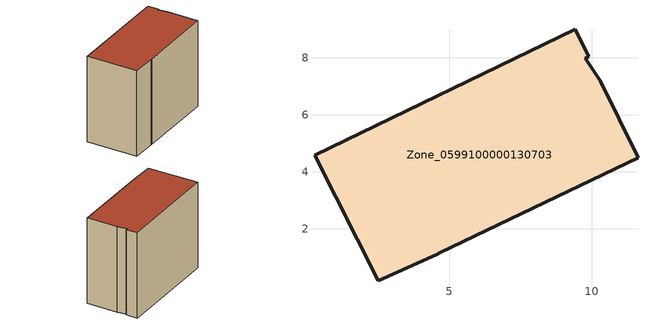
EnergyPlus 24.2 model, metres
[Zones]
Zone_0599100000130703
 floor ground (C_G): 9.77,7.98 10.29,7.21 11.62,4.5 4.67,1.17 4.58,1.11 2.5,0.18 0.27,4.58 9.41,9.01 9.88,8.04 z0
 wall outside (C_F): 4.67,1.17 11.62,4.5 10.29,7.21 9.77,7.98 9.88,8.04 9.41,9.01 0.27,4.58 2.5,0.18 4.58,1.11 4.67,1.17 z0:8.47
 roof outside (C_R): 4.58,1.11 4.67,1.17 11.62,4.5 10.29,7.21 9.77,7.98 9.88,8.04 9.41,9.01 0.27,4.58 2.5,0.18 z8.47
[BUILDING]
Pand.0599100000130703: North Axis=0; Terrain=City; Loads Convergence Tolerance Value=0.04; Temperature Convergence Tolerance Value=0.4; Solar Distribution=FullExterior; Maximum Number of Warmup Days=25; Minimum Number of Warmup Days=1
[Site:Location]
Rotterdam.The.Hague.AP_ZH_NLD Design_Conditions: Latitude=51.96; Longitude=4.45; Time Zone=1; Elevation=-4.5
[SITE:GROUNDTEMPERATURE:BUILDINGSURFACE]
18, 18, 18, 18, 18, 18, 18, 18, 18, 18, 18, 18
[MATERIAL] Thermal Absorptance=0.9; Solar Absorptance=0.7; Visible Absorptance=0.7
Name | Roughness | Thickness | Conductivity | Density | Specific Heat
G.TI.1946-1964 | MediumSmooth | 0.15 | 1 | 540 | 1210
F.TI.1946-1964 | Rough | 0.3 | 0.857143 | 1920 | 840
R.TI.1946-1964 | MediumRough | 0.2 | 0.277778 | 1500 | 1000
[CONSTRUCTION]
C_G: G.TI.1946-1964
C_F: F.TI.1946-1964
C_R: R.TI.1946-1964
[ZONE]
Zone_0599100000130703: Type=1; Multiplier=1; Ceiling Height=Autocalculate; Volume=Autocalculate; Floor Area=autocalculate; Part of Total Floor Area=Yes
[ZONEINFILTRATION:DESIGNFLOWRATE]
Infil_Zone_0599100000130703: Zone or ZoneList or Space or SpaceList=Zone_0599100000130703; Schedule=AlwaysOn; Design Flow Rate Calculation Method=Flow/Area; Flow Rate per Floor Area=0.003; Constant Term Coefficient=1; Temperature Term Coefficient=0; Velocity Term Coefficient=0; Velocity Squared Term Coefficient=0
[HVACTEMPLATE:ZONE:IDEALLOADSAIRSYSTEM]
Zone_0599100000130703: Maximum Heating Supply Air Temperature=50; Minimum Cooling Supply Air Temperature=13; Maximum Heating Supply Air Humidity Ratio=0.0156; Minimum Cooling Supply Air Humidity Ratio=0.0077; Heating Limit=NoLimit; Cooling Limit=NoLimit; Dehumidification Control Type=ConstantSensibleHeatRatio; Cooling Sensible Heat Ratio=0.7; Dehumidification Setpoint=60; Humidification Control Type=None; Humidification Setpoint=30; Outdoor Air Method=None; Outdoor Air Flow Rate per Person=0.00944; Outdoor Air Flow Rate per Zone Floor Area=0; Outdoor Air Flow Rate per Zone=0; Demand Controlled Ventilation Type=None; Outdoor Air Economizer Type=NoEconomizer; Heat Recovery Type=None; Sensible Heat Recovery Effectiveness=0.7; Latent Heat Recovery Effectiveness=0.65
[ZONECONTROL:THERMOSTAT]
ThermostatControl_Zone_0599100000130703: Zone or ZoneList=Zone_0599100000130703; Control Type Schedule=DualSetpointControlType; Control 1=Thermostat_Zone_0599100000130703; Temperature Difference Between Cutout And Setpoint=0
[THERMOSTATSETPOINT:DUALSETPOINT]
Thermostat_Zone_0599100000130703: Heating Setpoint Temperature Schedule=HeatingSetpoint_Zone_0599100000130703; Cooling Setpoint Temperature Schedule=CoolingSetpoint_Zone_0599100000130703
[SCHEDULE:COMPACT]
HeatingSetpoint_Zone_0599100000130703: Through: 12/31, For: AllDays, Until: 24:00, 21
CoolingSetpoint_Zone_0599100000130703: Through: 12/31, For: AllDays, Until: 24:00, 24
DualSetpointControlType: Through: 12/31, For: AllDays, Until: 24:00, 4
AlwaysOn: Through: 12/31, For: AllDays, Until: 24:00, 1
